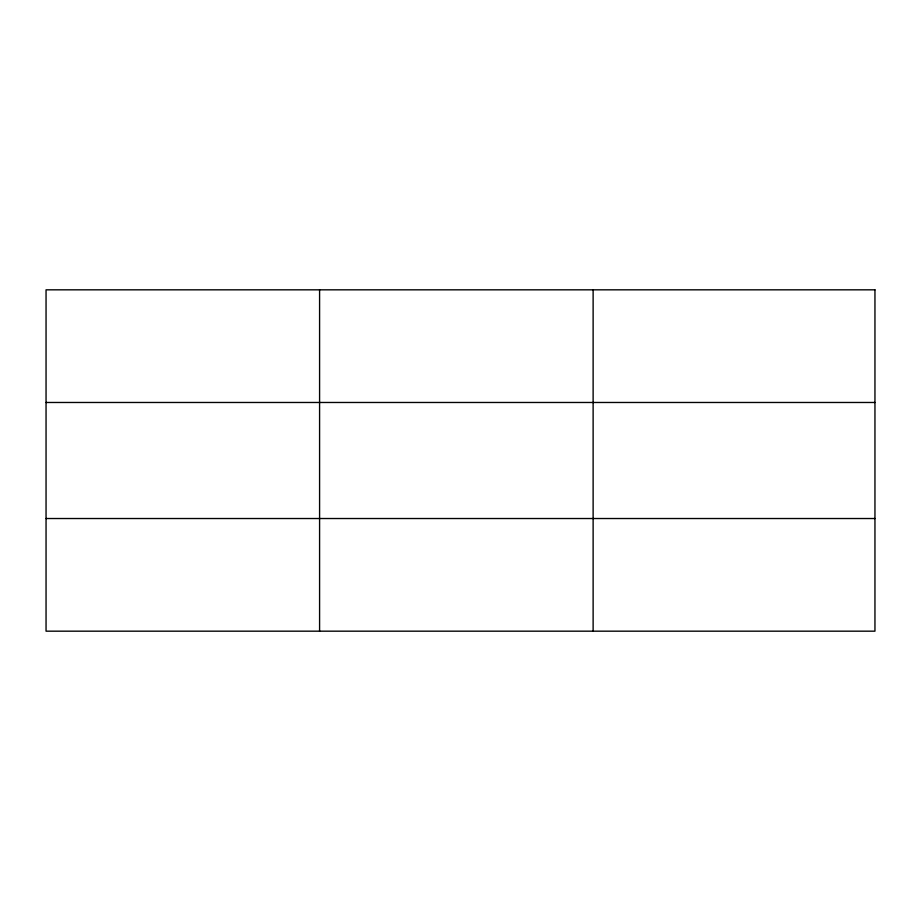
<?xml version="1.0" encoding="UTF-8"?>
<svg xmlns="http://www.w3.org/2000/svg" width="921" height="921" viewBox="0 0 921 921"><rect width="100%" height="100%" fill="white"/><g stroke="black" fill="none" stroke-linecap="round" stroke-linejoin="round"><path stroke-width="1.38" d="M319.587 631.173L319.587 289.827M593.124 631.173L593.124 289.827M46.05 402.477L874.95 402.477M46.05 518.523L874.95 518.523M874.95 289.827L874.95 631.173L46.05 631.173L46.05 289.827L874.95 289.827"/></g></svg>
